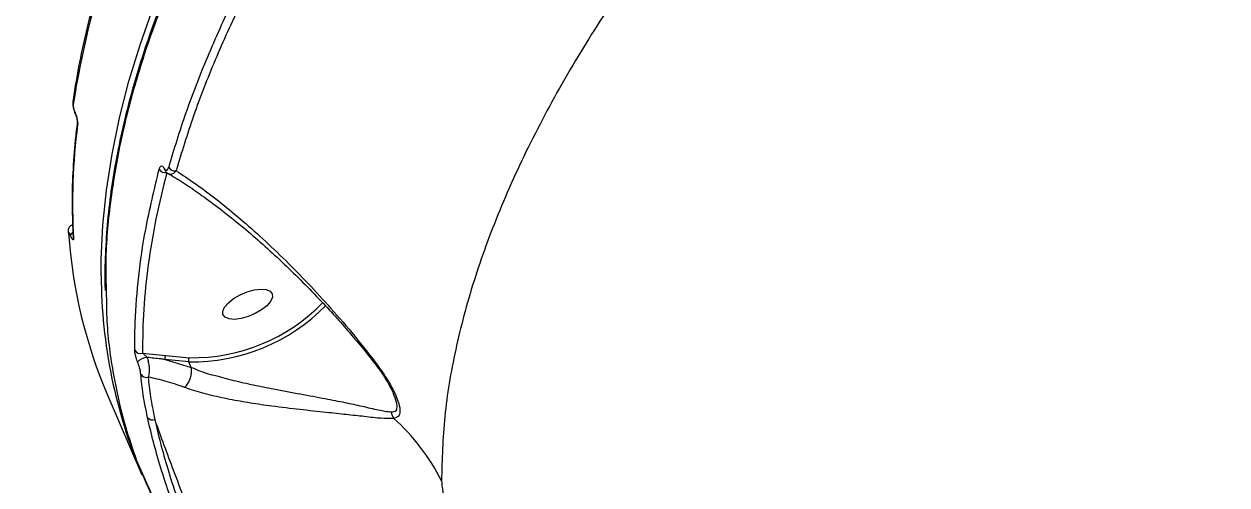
# Model space of a CAD drawing. Header units: millimetres. Extents: x -9609 to 9022, y -7175 to 8108.
# Drawn here: x -4761.2 to -4559.1, y 3842.5 to 3919.8 of the extents above; entities that cross this region are included whole.
import ezdxf

# ---------------------------------------------------------------- set-up
doc = ezdxf.new("R2010")
doc.units = ezdxf.units.MM
for name, color, linetype in [('DIKOM_ОБЪЕКТ', 7, 'Continuous'), ('DIKOM_РАЗМЕР_ЗОНА', 7, 'Continuous'), ('DIKOM_РАЗМЕР_ОБЪЕКТА', 7, 'Continuous')]:
    doc.layers.add(name, color=color, linetype=linetype)
doc.styles.add('style1', font='arial.ttf', dxfattribs={"width": 0.8})
doc.dimstyles.new('1-50', dxfattribs={"dimtxt": 300, "dimasz": 200, "dimexe": 100, "dimexo": 0, "dimgap": 100, "dimtad": 1, "dimtxsty": 'style1', "dimcen": 200, "dimclrd": 7, "dimclre": 7, "dimclrt": 7, "dimadec": 1, "dimazin": 2, "dimtfac": 1, "dimtmove": 0, "dimatfit": 2, "dimfxl": 0, "dimlwd": 25, "dimlwe": 18, "dimarcsym": 0})

# ---------------------------------------------------------------- blocks, each defined once
blk = doc.blocks.new('*D10')
at = {"layer": 'Defpoints', "color": 0, "transparency": 16777216}
for p in [(-405.54, 6589.16), (-8044.66, -3492.79), (424.09, -3492.79)]:
    blk.add_point(p, dxfattribs=at)
at = {"layer": 'DIKOM_РАЗМЕР_ОБЪЕКТА', "color": 7, "lineweight": 18, "transparency": 16777216}
for p, q in [((-405.54, 6589.16), (-8144.66, 6589.16)), ((424.09, -3492.79), (-8144.66, -3492.79))]:
    blk.add_line(p, q, dxfattribs=at)
at = {"layer": 'DIKOM_РАЗМЕР_ОБЪЕКТА', "color": 7, "lineweight": 25, "transparency": 16777216}
blk.add_line((-8044.66, 6389.16), (-8044.66, -3292.79), dxfattribs=at)
at = {"layer": 'DIKOM_РАЗМЕР_ОБЪЕКТА', "color": 7, "transparency": 16777216}
for points in [[(-8077.99, 6389.16), (-8011.32, 6389.16), (-8044.66, 6589.16)], [(-8077.99, -3292.79), (-8011.32, -3292.79), (-8044.66, -3492.79)]]:
    blk.add_solid(points, dxfattribs=at)
at = {"layer": 'DIKOM_РАЗМЕР_ОБЪЕКТА', "color": 7, "transparency": 16777216, "insert": (-8297.83, 1541.5), "char_height": 300, "attachment_point": 5, "rotation": 90, "style": 'style1'}
blk.add_mtext('10100', dxfattribs=at)
blk = doc.blocks.new('*D13')
at = {"layer": 'Defpoints', "color": 0, "transparency": 16777216}
for p in [(-4933.28, 8107.63), (-9158.98, -4977.79), (-1652.91, -4977.79)]:
    blk.add_point(p, dxfattribs=at)
at = {"layer": 'DIKOM_РАЗМЕР_ЗОНА', "color": 7, "lineweight": 18, "transparency": 16777216}
for p, q in [((-4933.28, 8107.63), (-9258.98, 8107.63)), ((-1652.91, -4977.79), (-9258.98, -4977.79))]:
    blk.add_line(p, q, dxfattribs=at)
at = {"layer": 'DIKOM_РАЗМЕР_ЗОНА', "color": 7, "lineweight": 25, "transparency": 16777216}
blk.add_line((-9158.98, 7907.63), (-9158.98, -4777.79), dxfattribs=at)
at = {"layer": 'DIKOM_РАЗМЕР_ЗОНА', "color": 7, "transparency": 16777216}
for points in [[(-9192.32, 7907.63), (-9125.65, 7907.63), (-9158.98, 8107.63)], [(-9192.32, -4777.79), (-9125.65, -4777.79), (-9158.98, -4977.79)]]:
    blk.add_solid(points, dxfattribs=at)
at = {"layer": 'DIKOM_РАЗМЕР_ЗОНА', "color": 7, "transparency": 16777216, "insert": (-9412.26, 1541.5), "char_height": 300, "attachment_point": 5, "rotation": 90, "style": 'style1'}
blk.add_mtext('13100', dxfattribs=at)

msp = doc.modelspace()

# ---------------------------------------------------------------- linework, layer by layer
at = {"layer": 'DIKOM_ОБЪЕКТ', "color": 7, "linetype": 'Continuous', "lineweight": 15}
for p, q in [((-4752.638, 3905.013), (-4752.61, 3904.947)), ((-4752.625, 3904.898), (-4752.596, 3904.832)), ((-4753.357, 3884.313), (-4753.377, 3884.358)), ((-4752.931, 3884.036), (-4752.931, 3884.037)), ((-4741.303, 3864.588), (-4737.349, 3864.219)), ((-4737.478, 3863.526), (-4733.087, 3862.17)), ((-4733.504, 3863.134), (-4737.478, 3863.526)), ((-4737.349, 3864.219), (-4733.376, 3863.827)), ((-4733.087, 3862.17), (-4733.504, 3863.134)), ((-4733.087, 3862.17), (-4733.086, 3862.167)), ((-4747.11, 3857.439), (-4741.369, 3844.185)), ((-4742.297, 3846.632), (-4742.281, 3846.591)), ((-4741.972, 3845.769), (-4740.574, 3842.488))]:
    msp.add_line(p, q, dxfattribs=at)
at = {"layer": 'DIKOM_ОБЪЕКТ', "color": 7, "linetype": 'Continuous', "lineweight": 15, "flags": 128}
for points in [[(-4748.212, 3877.587), (-4748.2, 3880.262), (-4747.929, 3886.057), (-4747.329, 3891.958), (-4746.399, 3897.959), (-4745.14, 3904.055), (-4743.553, 3910.242), (-4741.64, 3916.513), (-4739.402, 3922.864)], [(-4752.625, 3904.898), (-4752.637, 3904.939), (-4752.638, 3905.013)], [(-4752.594, 3904.827), (-4752.609, 3904.874), (-4752.61, 3904.947)], [(-4753.768, 3884.99), (-4753.754, 3884.888), (-4753.703, 3884.728)], [(-4752.93, 3884.033), (-4752.918, 3883.931), (-4752.866, 3883.764)], [(-4727.77, 3871.05), (-4727.798, 3871.64), (-4727.487, 3872.324), (-4726.863, 3873.047), (-4725.977, 3873.749), (-4724.901, 3874.375), (-4723.722, 3874.873), (-4722.533, 3875.203), (-4721.435, 3875.338), (-4720.513, 3875.267), (-4719.843, 3874.997), (-4719.48, 3874.549), (-4719.452, 3873.959), (-4719.763, 3873.275), (-4720.387, 3872.552), (-4721.273, 3871.85), (-4722.349, 3871.224), (-4723.529, 3870.726), (-4724.716, 3870.396), (-4725.816, 3870.261), (-4726.737, 3870.331), (-4727.407, 3870.602), (-4727.77, 3871.05)], [(-4742.281, 3846.591), (-4734.572, 3829.294)], [(-4742.046, 3846.049), (-4742.036, 3845.988), (-4741.986, 3845.803)], [(-4741.972, 3845.769), (-4741.985, 3845.857), (-4741.98, 3845.897)], [(-4734.263, 3828.473), (-4741.972, 3845.769)]]:
    msp.add_lwpolyline(points, dxfattribs=at)
at = {"layer": 'DIKOM_ОБЪЕКТ', "color": 7, "linetype": 'Continuous', "lineweight": 15}
for centre, radius, start, end in [((-4598.836, 3882.273), 155.95, 152.46528, 171.12823), ((-4752.204, 3906.639), 0.783, 172.39427, 203.70325), ((-4751.469, 3903.251), 0.772, 172.41183, 203.84549), ((-4650.448, 3889.671), 102.588, 172.56892, 183.30095), ((-4737.481, 3895.986), 1.109, 206.79602, 285.02869), ((-4737.275, 3895.586), 0.39, 172.97194, 207.15536), ((-4735.886, 3896.28), 1.114, 206.85845, 282.4881), ((-4670.14, 3890.478), 83.761, 183.93643, 203.23119), ((-4752.609, 3884.202), 0.784, 117.33582, 168.53837), ((-4752.646, 3884.195), 0.721, 116.47474, 170.63303), ((-4662.211, 3877.803), 86.001, 180.14367, 203.01062), ((-4732.858, 3894.292), 30.47, 269.02651, 315.86919), ((-4733.015, 3894.687), 31.557, 269.11325, 315.52397), ((-4741.664, 3865.565), 1.041, 207.35093, 290.30622), ((-4740.345, 3861.505), 2.368, 94.22924, 137.86382), ((-4736.886, 3863.775), 0.642, 136.1863, 202.76015), ((-4732.916, 3863.383), 0.639, 136.08382, 203.01514), ((-4740.669, 3861.557), 1.036, 209.43709, 289.32577), ((-4739.627, 3854.409), 1.022, 217.57248, 293.70428), ((-4696.955, 3855.2), 2.629, 190.63136, 216.45236), ((-4722.725, 3827.299), 35.402, 26.60377, 48.07208), ((-4741.36, 3846.979), 1, 200.29997, 203.46912)]:
    msp.add_arc(centre, radius, start, end, dxfattribs=at)
for points, knots in [([(-4219.199, 4240.348), (-4220.609, 4240.138), (-4225.406, 4239.422), (-4233.699, 4238.018), (-4244.047, 4236.147), (-4254.454, 4234.101), (-4264.889, 4231.898), (-4275.356, 4229.534), (-4285.86, 4227.011), (-4296.402, 4224.327), (-4306.987, 4221.483), (-4317.618, 4218.476), (-4328.297, 4215.307), (-4339.027, 4211.975), (-4349.813, 4208.477), (-4360.644, 4204.816), (-4371.485, 4201.006), (-4382.29, 4197.061), (-4393.03, 4192.991), (-4403.701, 4188.799), (-4414.307, 4184.484), (-4424.853, 4180.044), (-4435.341, 4175.477), (-4445.775, 4170.784), (-4456.157, 4165.962), (-4466.49, 4161.01), (-4476.778, 4155.927), (-4487.019, 4150.711), (-4497.185, 4145.38), (-4507.234, 4139.952), (-4517.131, 4134.447), (-4526.864, 4128.872), (-4536.438, 4123.223), (-4545.858, 4117.5), (-4555.129, 4111.701), (-4564.25, 4105.823), (-4573.227, 4099.865), (-4582.059, 4093.826), (-4590.751, 4087.704), (-4599.304, 4081.496), (-4607.702, 4075.216), (-4615.911, 4068.886), (-4623.897, 4062.532), (-4631.648, 4056.167), (-4639.164, 4049.786), (-4646.45, 4043.39), (-4653.51, 4036.975), (-4660.344, 4030.539), (-4666.956, 4024.082), (-4673.346, 4017.6), (-4679.516, 4011.092), (-4685.469, 4004.556), (-4691.196, 3998), (-4696.679, 3991.446), (-4701.891, 3984.92), (-4706.823, 3978.437), (-4711.472, 3972.002), (-4715.84, 3965.61), (-4719.93, 3959.259), (-4723.745, 3952.948), (-4727.284, 3946.674), (-4730.55, 3940.437), (-4733.539, 3934.233), (-4736.256, 3928.062), (-4738.698, 3921.927), (-4740.856, 3915.843), (-4742.724, 3909.836), (-4744.291, 3903.926), (-4745.558, 3898.119), (-4746.524, 3892.413), (-4747.198, 3886.803), (-4747.55, 3881.299), (-4747.663, 3877.407), (-4747.574, 3875.381), (-4747.563, 3875.124)], [0, 0, 0, 0, 0.00595244, 0.02026522, 0.03458182, 0.04882667, 0.06300521, 0.07713385, 0.09122967, 0.10530775, 0.11938449, 0.13347317, 0.14758766, 0.16174309, 0.17595675, 0.19024374, 0.20456282, 0.21882788, 0.23302232, 0.24716293, 0.26126485, 0.2753449, 0.28941891, 0.30350141, 0.31760502, 0.33174571, 0.34593954, 0.36020167, 0.37452247, 0.38881737, 0.40303269, 0.41718826, 0.43130088, 0.44538737, 0.45946382, 0.47354462, 0.48764246, 0.50177199, 0.51594998, 0.53019248, 0.54450762, 0.55882034, 0.57306018, 0.58723713, 0.60136578, 0.61546315, 0.62954602, 0.64362891, 0.65772558, 0.67185009, 0.68601774, 0.7002453, 0.71454881, 0.72887078, 0.74314156, 0.75734412, 0.77149463, 0.78560855, 0.7997024, 0.81379197, 0.82789116, 0.84201241, 0.85617108, 0.87038335, 0.88466482, 0.89899157, 0.91328723, 0.9275039, 0.94165863, 0.95576668, 0.96984328, 0.98390374, 0.99796321, 1, 1, 1, 1]), ([(-4218.714, 4239.927), (-4222.737, 4239.293), (-4233.576, 4237.584), (-4251.56, 4234.217), (-4272.681, 4229.668), (-4294.269, 4224.384), (-4316.258, 4218.364), (-4338.582, 4211.61), (-4360.751, 4204.27), (-4382.689, 4196.383), (-4404.334, 4188), (-4426.036, 4178.984), (-4447.722, 4169.339), (-4469.313, 4159.084), (-4490.335, 4148.444), (-4510.729, 4137.468), (-4530.451, 4126.203), (-4549.823, 4114.47), (-4568.76, 4102.287), (-4587.183, 4089.688), (-4604.689, 4076.949), (-4621.239, 4064.119), (-4636.815, 4051.244), (-4651.672, 4038.115), (-4665.725, 4024.768), (-4678.905, 4011.245), (-4690.92, 3997.843), (-4701.76, 3984.606), (-4711.434, 3971.572), (-4720.101, 3958.529), (-4727.685, 3945.522), (-4734.135, 3932.6), (-4739.088, 3920.577), (-4742.731, 3909.449), (-4745.278, 3899.182), (-4746.874, 3889.154), (-4747.587, 3881.034), (-4747.419, 3876.374), (-4747.364, 3874.87)], [0, 0, 0, 0, 0.0168917, 0.0455069, 0.074144, 0.1027599, 0.1322061, 0.1616767, 0.1911231, 0.2197384, 0.2483759, 0.2769911, 0.3064376, 0.3359088, 0.3653545, 0.39397, 0.4226072, 0.4512232, 0.4806699, 0.5101403, 0.5395864, 0.5682018, 0.5968392, 0.6254548, 0.6549014, 0.6843719, 0.7138182, 0.7424335, 0.7710707, 0.799686, 0.8291324, 0.8586031, 0.8880495, 0.912955, 0.9378894, 0.962824, 0.9879948, 1, 1, 1, 1]), ([(-4261.718, 4161.447), (-4267.509, 4160.084), (-4279.098, 4157.359), (-4296.653, 4152.662), (-4314.278, 4147.539), (-4332.18, 4141.88), (-4350.322, 4135.683), (-4368.663, 4128.943), (-4386.907, 4121.763), (-4405.605, 4113.911), (-4424.704, 4105.341), (-4444.136, 4096.024), (-4463.244, 4086.267), (-4481.939, 4076.115), (-4500.132, 4065.615), (-4517.744, 4054.81), (-4534.733, 4043.714), (-4551.086, 4032.352), (-4566.777, 4020.751), (-4581.734, 4008.966), (-4595.884, 3997.052), (-4609.165, 3985.055), (-4621.542, 3972.994), (-4633.01, 3960.892), (-4643.555, 3948.777), (-4653.127, 3936.706), (-4661.682, 3924.736), (-4669.318, 3912.685), (-4675.943, 3900.593), (-4681.484, 3888.503), (-4685.818, 3876.66), (-4688.876, 3865.121), (-4690.776, 3853.886), (-4690.973, 3846.729), (-4691.071, 3843.152)], [0, 0, 0, 0, 0.0277666, 0.0555663, 0.083366, 0.1111321, 0.1400375, 0.1689802, 0.197923, 0.2268274, 0.2586374, 0.290548, 0.3225097, 0.3544714, 0.3863818, 0.4181913, 0.4498957, 0.4816999, 0.5135555, 0.5454112, 0.5772151, 0.6089188, 0.6405477, 0.6722757, 0.7040553, 0.7358343, 0.7675626, 0.7991906, 0.8325939, 0.8660262, 0.8994294, 0.932943, 0.9664864, 1, 1, 1, 1]), ([(-4737.122, 3954.982), (-4737.663, 3953.89), (-4739.231, 3950.72), (-4741.613, 3945.515), (-4744.166, 3939.389), (-4746.429, 3933.327), (-4748.402, 3927.331), (-4750.083, 3921.408), (-4751.468, 3915.563), (-4752.401, 3910.682), (-4752.83, 3907.764), (-4752.98, 3906.743)], [0, 0, 0, 0, 0.0652686, 0.18931761, 0.31336075, 0.43739374, 0.56140843, 0.6854006, 0.80936248, 0.93328756, 1, 1, 1, 1]), ([(-4736.88, 3895.777), (-4735.953, 3898.823), (-4734.099, 3904.917), (-4730.425, 3914.294), (-4726.152, 3923.82), (-4722.712, 3930.296), (-4720.991, 3933.534)], [0, 0, 0, 0, 0.249098, 0.4981963, 0.7490972, 1, 1, 1, 1]), ([(-4719.794, 3932.863), (-4721.498, 3929.655), (-4724.907, 3923.241), (-4729.168, 3913.758), (-4732.85, 3904.378), (-4734.713, 3898.254), (-4735.645, 3895.192)], [0, 0, 0, 0, 0.2490973, 0.4981951, 0.7490975, 1, 1, 1, 1]), ([(-4752.963, 3906.748), (-4752.975, 3906.7), (-4753.019, 3906.508), (-4752.979, 3906.158), (-4752.887, 3905.649), (-4752.754, 3905.192), (-4752.651, 3904.981), (-4752.618, 3904.914)], [0, 0, 0, 0, 0.0843916, 0.3332991, 0.6213173, 0.8795079, 1, 1, 1, 1]), ([(-4752.92, 3906.325), (-4752.925, 3906.256), (-4752.933, 3906.119), (-4752.888, 3905.814), (-4752.81, 3905.483), (-4752.719, 3905.206), (-4752.659, 3905.063), (-4752.638, 3905.013)], [0, 0, 0, 0, 0.2288183, 0.4578373, 0.6783644, 0.8882343, 1, 1, 1, 1]), ([(-4752.235, 3903.349), (-4752.353, 3902.358), (-4752.695, 3899.487), (-4753.031, 3894.808), (-4753.168, 3889.35), (-4753.009, 3885.8), (-4752.93, 3884.032)], [0, 0, 0, 0, 0.1498849, 0.4340619, 0.718129, 1, 1, 1, 1]), ([(-4752.61, 3904.947), (-4752.58, 3904.873), (-4752.488, 3904.654), (-4752.35, 3904.23), (-4752.227, 3903.721), (-4752.158, 3903.252), (-4752.169, 3903.043), (-4752.175, 3902.939)], [0, 0, 0, 0, 0.10833375, 0.32047897, 0.54309641, 0.77158152, 1, 1, 1, 1]), ([(-4752.596, 3904.827), (-4752.577, 3904.784), (-4752.52, 3904.652), (-4752.421, 3904.363), (-4752.319, 3903.999), (-4752.257, 3903.668), (-4752.233, 3903.455), (-4752.234, 3903.353), (-4752.234, 3903.354), (-4752.234, 3903.355)], [0, 0, 0, 0, 0.0845667, 0.2597495, 0.4535486, 0.6568891, 0.8203585, 0.9426312, 1, 1, 1, 1]), ([(-4742.589, 3865.086), (-4742.59, 3865.398), (-4742.594, 3866.957), (-4742.502, 3871.048), (-4741.996, 3877.46), (-4740.769, 3885.997), (-4739.293, 3892.091), (-4738.47, 3895.486)], [0, 0, 0, 0, 0.03216538, 0.16083526, 0.41839672, 0.67595571, 1, 1, 1, 1]), ([(-4738.47, 3895.486), (-4738.457, 3895.531), (-4738.391, 3895.755), (-4738.243, 3895.987), (-4738.016, 3896.014), (-4737.827, 3895.891), (-4737.717, 3895.72), (-4737.662, 3895.634)], [0, 0, 0, 0, 0.095109, 0.4719417, 0.7157757, 0.8571978, 1, 1, 1, 1]), ([(-4737.662, 3895.634), (-4737.608, 3895.55), (-4737.502, 3895.383), (-4737.318, 3895.266), (-4737.103, 3895.297), (-4736.958, 3895.522), (-4736.892, 3895.736), (-4736.88, 3895.777)], [0, 0, 0, 0, 0.1455143, 0.2899507, 0.5320223, 0.909791, 1, 1, 1, 1]), ([(-4737.639, 3895.437), (-4737.64, 3895.438), (-4737.647, 3895.445), (-4737.631, 3895.433), (-4737.62, 3895.404), (-4737.619, 3895.401)], [0, 0, 0, 0, 0.1519938, 0.9285704, 1, 1, 1, 1]), ([(-4737.611, 3895.414), (-4737.517, 3895.245), (-4737.36, 3894.963), (-4737.095, 3894.805), (-4736.988, 3894.741)], [0, 0, 0, 0, 0.5994427, 1, 1, 1, 1]), ([(-4737.193, 3894.915), (-4737.839, 3892.305), (-4739.13, 3887.086), (-4740.389, 3879.433), (-4741.191, 3871.905), (-4741.265, 3867.027), (-4741.303, 3864.588)], [0, 0, 0, 0, 0.2493135, 0.4986281, 0.7493142, 1, 1, 1, 1]), ([(-4736.987, 3894.727), (-4736.573, 3894.49), (-4735.297, 3893.759), (-4733.014, 3892.261), (-4730.141, 3890.238), (-4727.109, 3887.926), (-4723.952, 3885.358), (-4720.737, 3882.568), (-4717.531, 3879.611), (-4714.393, 3876.548), (-4711.425, 3873.481), (-4708.688, 3870.52), (-4706.221, 3867.71), (-4704.187, 3865.296), (-4702.976, 3863.76), (-4702.517, 3863.176)], [0, 0, 0, 0, 0.0423089, 0.1303856, 0.2204156, 0.3123701, 0.4061939, 0.5005433, 0.5911716, 0.6785111, 0.7624361, 0.8355736, 0.9016344, 0.9626384, 1, 1, 1, 1]), ([(-4735.645, 3895.192), (-4735.687, 3895.135), (-4735.908, 3894.836), (-4736.325, 3894.574), (-4736.764, 3894.566), (-4736.955, 3894.706), (-4736.986, 3894.729)], [0, 0, 0, 0, 0.1140037, 0.6007218, 0.9350641, 1, 1, 1, 1]), ([(-4735.645, 3895.192), (-4734.591, 3894.508), (-4732.432, 3893.106), (-4728.986, 3890.537), (-4725.346, 3887.584), (-4721.567, 3884.26), (-4717.748, 3880.65), (-4713.932, 3876.8), (-4710.095, 3872.659), (-4706.154, 3868.148), (-4703.476, 3864.746), (-4702.137, 3863.046)], [0, 0, 0, 0, 0.107954, 0.2212633, 0.3345723, 0.4497781, 0.5649805, 0.6720722, 0.7791241, 0.889618, 1, 1, 1, 1]), ([(-4753.128, 3886.085), (-4753.219, 3886.045), (-4753.408, 3885.963), (-4753.6, 3885.731), (-4753.72, 3885.486), (-4753.768, 3885.254), (-4753.777, 3885.092), (-4753.767, 3885.01), (-4753.764, 3884.99)], [0, 0, 0, 0, 0.2039701, 0.4239613, 0.611319, 0.7783666, 0.9449572, 1, 1, 1, 1]), ([(-4753.377, 3884.358), (-4753.404, 3884.418), (-4753.47, 3884.567), (-4753.567, 3884.744), (-4753.651, 3884.85), (-4753.703, 3884.855), (-4753.703, 3884.771), (-4753.703, 3884.728)], [0, 0, 0, 0, 0.1421748, 0.3570742, 0.5715334, 0.7856879, 1, 1, 1, 1]), ([(-4752.866, 3883.764), (-4752.867, 3883.7), (-4752.87, 3883.572), (-4752.947, 3883.579), (-4753.075, 3883.738), (-4753.219, 3884.003), (-4753.318, 3884.225), (-4753.357, 3884.313)], [0, 0, 0, 0, 0.2150647, 0.4299316, 0.6447448, 0.8592374, 1, 1, 1, 1]), ([(-4747.364, 3874.87), (-4747.352, 3873.203), (-4747.317, 3868.431), (-4746.259, 3860.899), (-4744.546, 3853.143), (-4742.937, 3848.487), (-4742.281, 3846.591)], [0, 0, 0, 0, 0.1662766, 0.4761268, 0.7866773, 1, 1, 1, 1]), ([(-4742.101, 3863.094), (-4742.116, 3863.131), (-4742.184, 3863.299), (-4742.306, 3863.65), (-4742.452, 3864.158), (-4742.565, 3864.689), (-4742.581, 3864.95), (-4742.589, 3865.086)], [0, 0, 0, 0, 0.0491671, 0.2179599, 0.4267419, 0.7022781, 1, 1, 1, 1]), ([(-4741.571, 3861.048), (-4741.588, 3861.196), (-4741.621, 3861.49), (-4741.752, 3862.051), (-4741.917, 3862.609), (-4742.041, 3862.936), (-4742.101, 3863.094)], [0, 0, 0, 0, 0.29748534, 0.58904569, 0.80291431, 1, 1, 1, 1]), ([(-4741.303, 3864.588), (-4741.222, 3864.536), (-4741.072, 3864.439), (-4740.852, 3864.253), (-4740.685, 3864.087), (-4740.592, 3863.97), (-4740.546, 3863.908), (-4740.528, 3863.879), (-4740.52, 3863.866)], [0, 0, 0, 0, 0.34824143, 0.64917813, 0.84452027, 0.93393929, 0.96966916, 1, 1, 1, 1]), ([(-4740.52, 3863.866), (-4740.442, 3863.611), (-4740.285, 3863.095), (-4740.163, 3862.192), (-4740.153, 3861.28), (-4740.269, 3860.812), (-4740.326, 3860.58)], [0, 0, 0, 0, 0.2146999, 0.4348005, 0.7188087, 1, 1, 1, 1]), ([(-4737.478, 3863.526), (-4737.715, 3863.555), (-4738.729, 3863.679), (-4739.743, 3863.785), (-4740.52, 3863.866)], [0, 0, 0, 0, 0.2342325, 1, 1, 1, 1]), ([(-4702.523, 3863.157), (-4702.203, 3862.754), (-4701.467, 3861.827), (-4700.523, 3860.414), (-4699.731, 3859.061), (-4699.265, 3858.14), (-4699.114, 3857.736), (-4699.081, 3857.648)], [0, 0, 0, 0, 0.2161774, 0.497081, 0.7353964, 0.9425314, 1, 1, 1, 1]), ([(-4702.137, 3863.046), (-4702.158, 3863.046), (-4702.308, 3863.045), (-4702.472, 3863.063), (-4702.497, 3863.172), (-4702.501, 3863.188)], [0, 0, 0, 0, 0.1216486, 0.8659403, 1, 1, 1, 1]), ([(-4702.137, 3863.046), (-4701.241, 3861.781), (-4700.009, 3860.043), (-4698.887, 3857.839), (-4698.287, 3856.395), (-4697.963, 3855.046), (-4698.125, 3853.952), (-4698.724, 3853.753), (-4699.069, 3853.638)], [0, 0, 0, 0, 0.3030647, 0.4164095, 0.5295121, 0.668753, 0.808541, 1, 1, 1, 1]), ([(-4740.437, 3853.786), (-4740.706, 3855.106), (-4741.249, 3857.766), (-4741.463, 3859.949), (-4741.571, 3861.048)], [0, 0, 0, 0, 0.4964858, 1, 1, 1, 1]), ([(-4734.205, 3858.832), (-4734.177, 3858.858), (-4734.07, 3858.961), (-4733.803, 3859.267), (-4733.444, 3859.841), (-4733.147, 3860.64), (-4733.002, 3861.464), (-4733.058, 3861.933), (-4733.086, 3862.167)], [0, 0, 0, 0, 0.0343322, 0.1365188, 0.3523958, 0.5682502, 0.7841323, 1, 1, 1, 1]), ([(-4733.086, 3862.167), (-4733.086, 3862.167), (-4732.748, 3862.104), (-4731.667, 3861.519), (-4729.229, 3860.878), (-4726.012, 3859.993), (-4722.624, 3859.252), (-4718.82, 3858.493), (-4714.712, 3857.735), (-4710.712, 3857.001), (-4707.261, 3856.313), (-4704.264, 3855.683), (-4701.544, 3855), (-4700.206, 3854.81), (-4699.538, 3854.715)], [0, 0, 0, 0, 0.0000249, 0.0265121, 0.1091047, 0.1917861, 0.2751625, 0.3586384, 0.4732231, 0.58793, 0.686273, 0.7846181, 0.8924929, 1, 1, 1, 1]), ([(-4740.326, 3860.58), (-4740.223, 3859.52), (-4740.015, 3857.385), (-4739.484, 3854.783), (-4739.216, 3853.473)], [0, 0, 0, 0, 0.49648291, 1, 1, 1, 1]), ([(-4734.205, 3858.832), (-4735.242, 3859.198), (-4737.326, 3859.931), (-4739.323, 3860.363), (-4740.326, 3860.58)], [0, 0, 0, 0, 0.4978538, 1, 1, 1, 1]), ([(-4699.069, 3853.638), (-4699.738, 3853.62), (-4701.076, 3853.585), (-4703.876, 3853.939), (-4706.994, 3854.268), (-4710.593, 3854.66), (-4714.789, 3855.107), (-4719.112, 3855.623), (-4723.121, 3856.194), (-4726.702, 3856.813), (-4730.145, 3857.569), (-4732.626, 3858.27), (-4733.893, 3858.721), (-4734.205, 3858.832)], [0, 0, 0, 0, 0.1071348, 0.2145733, 0.3113523, 0.4080819, 0.5217598, 0.6352984, 0.7192689, 0.803166, 0.8878265, 0.9723933, 1, 1, 1, 1]), ([(-4699.538, 3854.715), (-4699.196, 3854.736), (-4698.612, 3854.773), (-4698.449, 3855.705), (-4698.714, 3856.785), (-4699.047, 3857.533), (-4699.153, 3857.77)], [0, 0, 0, 0, 0.3642776, 0.6212657, 0.8798432, 1, 1, 1, 1]), ([(-4718.703, 3798.697), (-4719.606, 3800.494), (-4721.413, 3804.087), (-4724.035, 3809.601), (-4726.505, 3814.995), (-4728.794, 3820.204), (-4730.997, 3825.437), (-4733.074, 3830.631), (-4734.993, 3835.723), (-4736.726, 3840.653), (-4738.226, 3845.343), (-4739.502, 3849.781), (-4740.125, 3852.452), (-4740.437, 3853.786)], [0, 0, 0, 0, 0.1021866, 0.2043662, 0.2924886, 0.3808906, 0.4690126, 0.5574029, 0.6460752, 0.7344677, 0.8228837, 0.911579, 1, 1, 1, 1]), ([(-4717.343, 3799.781), (-4718.025, 3801.313), (-4719.391, 3804.376), (-4721.518, 3809.256), (-4723.679, 3814.285), (-4725.848, 3819.418), (-4727.996, 3824.586), (-4730.097, 3829.722), (-4732.122, 3834.764), (-4734.044, 3839.643), (-4735.835, 3844.289), (-4737.471, 3848.645), (-4738.565, 3851.642), (-4739.111, 3853.178), (-4739.216, 3853.473)], [0, 0, 0, 0, 0.0874427, 0.1748836, 0.263316, 0.3520206, 0.4404445, 0.5297502, 0.6193403, 0.7086413, 0.7985498, 0.8887477, 0.9786586, 1, 1, 1, 1]), ([(-4739.216, 3853.473), (-4738.915, 3852.167), (-4738.312, 3849.549), (-4737.07, 3845.201), (-4735.608, 3840.607), (-4733.917, 3835.778), (-4732.04, 3830.791), (-4730.008, 3825.705), (-4727.851, 3820.581), (-4725.607, 3815.481), (-4723.186, 3810.199), (-4720.612, 3804.802), (-4718.838, 3801.283), (-4717.951, 3799.524)], [0, 0, 0, 0, 0.0883739, 0.177025, 0.2653933, 0.3537677, 0.4424243, 0.5307983, 0.6189445, 0.7073698, 0.7955154, 0.8977569, 1, 1, 1, 1]), ([(-4691.071, 3843.152), (-4691.022, 3842.583), (-4690.923, 3841.437), (-4690.199, 3838.792), (-4689.157, 3835.857), (-4688.035, 3833.195), (-4687.308, 3831.72), (-4687.017, 3831.131)], [0, 0, 0, 0, 0.2099038, 0.4228905, 0.6382742, 0.8553549, 1, 1, 1, 1])]:
    msp.add_open_spline(points, degree=3, knots=knots, dxfattribs=at)

# ---------------------------------------------------------------- dimensions: what is measured, and where the dimension line sits
at = {"layer": 'DIKOM_РАЗМЕР_ЗОНА'}
dim = msp.add_linear_dim(base=(-9158.984, -4977.788), p1=(-4933.276, 8107.631), p2=(-1652.914, -4977.788), angle=90, text='13100', dimstyle='1-50', dxfattribs=at)
dim.commit()
dim.dimension.update_dxf_attribs({"geometry": '*D13', "text_midpoint": (-9158.984, 1541.499), "dimtype": 160})
at = {"layer": 'DIKOM_РАЗМЕР_ОБЪЕКТА'}
dim = msp.add_linear_dim(base=(-8044.657, -3492.788), p1=(-405.539, 6589.161), p2=(424.086, -3492.788), angle=90, text='10100', dimstyle='1-50', dxfattribs=at)
dim.commit()
dim.dimension.update_dxf_attribs({"geometry": '*D10', "text_midpoint": (-8044.657, 1541.499), "dimtype": 160})

doc.saveas('drawing.dxf')
